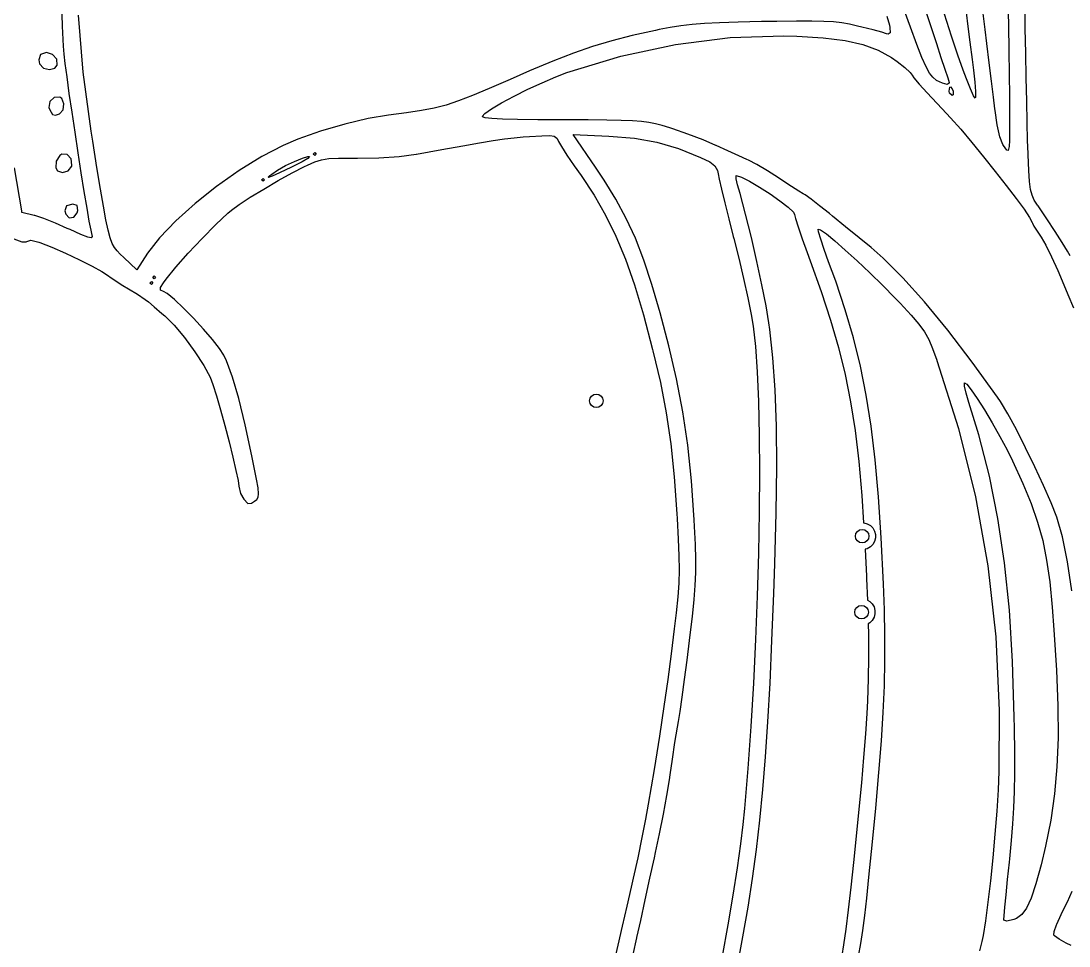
# Model space of a CAD drawing. Header units: inches. Extents: x -2.16 to 7.19, y -6.87 to -1.22.
# Drawn here: x 4.293 to 5.207, y -5.221 to -4.414 of the extents above; entities that cross this region are included whole.
import ezdxf

# ---------------------------------------------------------------- set-up
doc = ezdxf.new("R2010")
doc.units = ezdxf.units.IN
doc.header["$MEASUREMENT"] = 0
doc.layers.add('Front', color=13, linetype='CONTINUOUS', true_color=0xc83434)

msp = doc.modelspace()

# ---------------------------------------------------------------- linework, layer by layer
at = {"layer": 'Front', "linetype": 'CONTINUOUS'}
for p, q in [((4.32817, -4.39852), (4.32874, -4.41861)), ((5.07756, -4.39139), (5.09145, -4.43394)), ((5.13392, -4.42155), (5.13022, -4.39129)), ((5.15388, -4.39531), (5.15434, -4.41801)), ((5.16898, -4.41655), (5.16858, -4.39503)), ((5.0688, -4.41957), (5.06373, -4.4053)), ((5.1168, -4.40155), (5.1187, -4.4166)), ((4.34706, -4.45893), (4.34292, -4.40908)), ((4.8892, -4.41628), (4.87826, -4.41713)), ((4.90235, -4.41565), (4.8892, -4.41628)), ((4.91864, -4.41516), (4.90235, -4.41565)), ((4.93901, -4.41473), (4.91864, -4.41516)), ((4.95226, -4.4145), (4.93901, -4.41473)), ((4.96933, -4.41428), (4.95226, -4.4145)), ((4.98272, -4.41426), (4.96933, -4.41428)), ((4.99324, -4.41449), (4.98272, -4.41426)), ((5.0017, -4.41501), (4.99324, -4.41449)), ((5.0089, -4.41584), (5.0017, -4.41501)), ((5.01565, -4.41704), (5.0089, -4.41584)), ((5.02276, -4.41863), (5.01565, -4.41704)), ((5.04814, -4.41008), (5.0505, -4.41768)), ((5.10462, -4.42751), (5.09844, -4.40831)), ((5.1187, -4.4166), (5.12074, -4.43279)), ((5.16905, -4.42067), (5.16898, -4.41655)), ((4.32874, -4.41861), (4.32966, -4.43609)), ((4.8465, -4.42237), (4.82615, -4.42696)), ((4.84948, -4.42173), (4.8465, -4.42237)), ((4.85933, -4.41978), (4.84948, -4.42173)), ((4.86862, -4.41827), (4.85933, -4.41978)), ((4.87826, -4.41713), (4.86862, -4.41827)), ((5.02648, -4.41952), (5.02276, -4.41863)), ((5.0362, -4.42195), (5.02648, -4.41952)), ((5.04387, -4.42399), (5.0362, -4.42195)), ((5.04806, -4.42526), (5.04387, -4.42399)), ((5.04955, -4.42571), (5.04806, -4.42526)), ((5.05127, -4.42465), (5.04955, -4.42571)), ((5.0505, -4.41768), (5.05095, -4.41982)), ((5.05095, -4.41982), (5.05127, -4.42465)), ((5.07433, -4.43462), (5.0688, -4.41957)), ((5.1355, -4.43369), (5.13392, -4.42155)), ((5.15434, -4.41801), (5.15472, -4.44003)), ((5.16942, -4.44219), (5.16905, -4.42067)), ((4.8082, -4.43153), (4.79147, -4.43647)), ((4.82615, -4.42696), (4.8082, -4.43153)), ((4.81616, -4.44479), (4.86397, -4.43455)), ((4.86397, -4.43455), (4.9116, -4.4286)), ((4.9116, -4.4286), (4.95825, -4.42707)), ((4.95825, -4.42707), (4.96974, -4.4274)), ((4.96974, -4.4274), (4.9928, -4.42884)), ((4.9928, -4.42884), (5.01176, -4.43123)), ((5.01176, -4.43123), (5.02745, -4.43476)), ((5.02745, -4.43476), (5.04071, -4.43966)), ((5.07879, -4.44593), (5.07433, -4.43462)), ((5.09145, -4.43394), (5.09549, -4.44603)), ((5.11016, -4.44413), (5.10462, -4.42751)), ((5.12074, -4.43279), (5.12265, -4.44789)), ((5.13766, -4.45062), (5.1355, -4.43369)), ((4.30984, -4.44328), (4.30832, -4.44817)), ((4.3151, -4.44155), (4.30984, -4.44328)), ((4.32038, -4.44328), (4.3151, -4.44155)), ((4.32406, -4.44762), (4.32038, -4.44328)), ((4.32966, -4.43609), (4.33022, -4.44325)), ((4.33022, -4.44325), (4.33111, -4.45128)), ((4.77475, -4.4422), (4.75685, -4.44912)), ((4.79147, -4.43647), (4.77475, -4.4422)), ((5.04071, -4.43966), (5.05239, -4.44614)), ((5.11476, -4.45717), (5.11016, -4.44413)), ((5.15472, -4.44003), (5.15502, -4.46075)), ((5.16983, -4.46372), (5.16942, -4.44219)), ((4.30832, -4.44817), (4.30901, -4.45157)), ((4.30901, -4.45157), (4.31228, -4.45529)), ((4.32238, -4.45522), (4.32436, -4.45277)), ((4.32436, -4.45277), (4.32406, -4.44762)), ((4.33111, -4.45128), (4.33261, -4.4629)), ((4.75685, -4.44912), (4.73657, -4.45762)), ((4.769, -4.45919), (4.81616, -4.44479)), ((5.05239, -4.44614), (5.05713, -4.44945)), ((5.05713, -4.44945), (5.06385, -4.45476)), ((5.08244, -4.45409), (5.07879, -4.44593)), ((5.09549, -4.44603), (5.0989, -4.4563)), ((5.12265, -4.44789), (5.12382, -4.45717)), ((5.13966, -4.46673), (5.13766, -4.45062)), ((4.31228, -4.45529), (4.31749, -4.45657)), ((4.31749, -4.45657), (4.32238, -4.45522)), ((4.35398, -4.5103), (4.34706, -4.45893)), ((4.73657, -4.45762), (4.71951, -4.46509)), ((4.75939, -4.46287), (4.769, -4.45919)), ((5.06385, -4.45476), (5.06858, -4.45909)), ((5.06858, -4.45909), (5.07025, -4.4614)), ((5.07025, -4.4614), (5.07191, -4.46386)), ((5.0855, -4.4597), (5.08244, -4.45409)), ((5.08825, -4.46332), (5.0855, -4.4597)), ((5.0989, -4.4563), (5.10138, -4.46387)), ((5.11763, -4.46475), (5.11476, -4.45717)), ((5.12382, -4.45717), (5.12497, -4.46748)), ((5.15502, -4.46075), (5.15523, -4.47957)), ((4.33261, -4.4629), (4.33461, -4.47729)), ((4.71951, -4.46509), (4.7014, -4.47305)), ((4.73504, -4.47379), (4.74746, -4.468)), ((4.74746, -4.468), (4.75939, -4.46287)), ((5.07191, -4.46386), (5.07648, -4.4692)), ((5.07648, -4.4692), (5.08336, -4.47674)), ((5.09167, -4.46607), (5.08825, -4.46332)), ((5.09668, -4.46855), (5.09167, -4.46607)), ((5.10095, -4.4695), (5.09668, -4.46855)), ((5.10275, -4.46832), (5.10095, -4.4695)), ((5.10138, -4.46387), (5.10265, -4.4679)), ((5.10265, -4.4679), (5.10275, -4.46832)), ((5.10275, -4.4753), (5.10329, -4.47196)), ((5.10329, -4.47196), (5.10374, -4.47155)), ((5.10374, -4.47155), (5.10535, -4.4735)), ((5.12115, -4.47343), (5.11763, -4.46475)), ((5.12497, -4.46748), (5.12559, -4.47563)), ((5.14134, -4.48063), (5.13966, -4.46673)), ((5.17027, -4.48424), (5.16983, -4.46372)), ((4.32163, -4.48091), (4.31802, -4.48442)), ((4.32658, -4.48067), (4.32163, -4.48091)), ((4.32831, -4.48189), (4.32658, -4.48067)), ((4.33461, -4.47729), (4.33698, -4.49367)), ((4.68678, -4.47923), (4.6746, -4.48394)), ((4.7014, -4.47305), (4.68678, -4.47923)), ((4.71212, -4.48563), (4.72298, -4.47982)), ((4.72298, -4.47982), (4.73504, -4.47379)), ((5.08336, -4.47674), (5.09193, -4.48581)), ((5.10303, -4.47702), (5.10275, -4.4753)), ((5.10518, -4.47905), (5.10303, -4.47702)), ((5.10621, -4.47852), (5.10518, -4.47905)), ((5.10535, -4.4735), (5.10616, -4.4753)), ((5.10616, -4.4753), (5.10621, -4.47852)), ((5.12385, -4.47935), (5.12115, -4.47343)), ((5.12531, -4.48155), (5.12385, -4.47935)), ((5.12563, -4.48056), (5.12531, -4.48155)), ((5.12559, -4.47563), (5.12563, -4.48056)), ((5.14251, -4.49095), (5.14134, -4.48063)), ((5.15523, -4.47957), (5.15533, -4.49588)), ((4.31802, -4.48442), (4.31709, -4.48951)), ((4.31709, -4.48951), (4.31785, -4.49172)), ((4.33009, -4.48644), (4.32831, -4.48189)), ((4.32941, -4.49164), (4.33009, -4.48644)), ((4.65332, -4.4902), (4.64212, -4.49236)), ((4.6638, -4.48749), (4.65332, -4.4902)), ((4.6746, -4.48394), (4.6638, -4.48749)), ((4.70332, -4.49079), (4.71212, -4.48563)), ((5.09193, -4.48581), (5.09666, -4.49069)), ((5.17069, -4.50277), (5.17027, -4.48424)), ((4.31785, -4.49172), (4.32031, -4.49567)), ((4.32031, -4.49567), (4.32297, -4.49619)), ((4.32297, -4.49619), (4.3263, -4.49503)), ((4.3263, -4.49503), (4.32941, -4.49164)), ((4.33698, -4.49367), (4.33959, -4.51124)), ((4.59563, -4.49936), (4.57522, -4.50425)), ((4.61352, -4.4963), (4.59563, -4.49936)), ((4.62914, -4.4943), (4.61352, -4.4963)), ((4.64212, -4.49236), (4.62914, -4.4943)), ((4.69526, -4.49739), (4.69741, -4.49485)), ((4.69539, -4.49769), (4.69526, -4.49739)), ((4.69779, -4.49855), (4.69539, -4.49769)), ((4.69741, -4.49485), (4.70332, -4.49079)), ((4.70348, -4.49923), (4.69779, -4.49855)), ((4.71278, -4.49975), (4.70348, -4.49923)), ((5.09666, -4.49069), (5.10395, -4.49855)), ((5.10395, -4.49855), (5.11272, -4.50859)), ((5.14267, -4.49238), (5.14251, -4.49095)), ((5.14455, -4.50487), (5.14267, -4.49238)), ((5.15533, -4.49588), (5.15532, -4.50906)), ((4.57522, -4.50425), (4.5542, -4.51042)), ((4.72606, -4.50012), (4.71278, -4.49975)), ((4.74364, -4.50035), (4.72606, -4.50012)), ((4.76588, -4.50046), (4.74364, -4.50035)), ((4.76727, -4.50046), (4.76588, -4.50046)), ((4.78768, -4.50053), (4.76727, -4.50046)), ((4.80385, -4.50064), (4.78768, -4.50053)), ((4.81651, -4.50086), (4.80385, -4.50064)), ((4.82637, -4.50124), (4.81651, -4.50086)), ((4.83415, -4.50184), (4.82637, -4.50124)), ((4.84058, -4.50271), (4.83415, -4.50184)), ((4.84637, -4.50391), (4.84058, -4.50271)), ((4.85225, -4.50548), (4.84637, -4.50391)), ((4.85894, -4.50749), (4.85225, -4.50548)), ((4.86153, -4.5083), (4.85894, -4.50749)), ((4.87463, -4.5128), (4.86153, -4.5083)), ((5.14693, -4.51513), (5.14455, -4.50487)), ((5.1711, -4.5183), (5.17069, -4.50277)), ((4.33959, -4.51124), (4.34233, -4.52919)), ((4.35538, -4.51906), (4.35398, -4.5103)), ((4.53444, -4.51734), (4.52151, -4.52271)), ((4.5542, -4.51042), (4.53444, -4.51734)), ((4.70472, -4.51854), (4.71452, -4.51712)), ((4.71452, -4.51712), (4.72298, -4.5161)), ((4.72298, -4.5161), (4.73079, -4.51535)), ((4.73079, -4.51535), (4.73657, -4.51492)), ((4.73657, -4.51492), (4.74727, -4.51424)), ((4.74727, -4.51424), (4.75406, -4.51413)), ((4.75406, -4.51413), (4.75802, -4.51477)), ((4.75802, -4.51477), (4.76022, -4.51635)), ((4.76022, -4.51635), (4.76173, -4.51906)), ((4.79411, -4.54179), (4.77462, -4.51329)), ((4.77462, -4.51329), (4.80556, -4.51471)), ((4.80556, -4.51471), (4.82794, -4.5165)), ((4.82794, -4.5165), (4.84753, -4.51994)), ((4.88794, -4.51791), (4.87463, -4.5128)), ((5.11272, -4.50859), (5.12247, -4.52017)), ((5.14951, -4.52178), (5.14693, -4.51513)), ((5.15532, -4.50906), (5.15517, -4.51851)), ((4.35907, -4.54208), (4.35538, -4.51906)), ((4.52151, -4.52271), (4.50276, -4.53239)), ((4.63775, -4.5303), (4.66008, -4.52622)), ((4.66008, -4.52622), (4.67821, -4.52297)), ((4.67821, -4.52297), (4.69285, -4.52045)), ((4.69285, -4.52045), (4.70472, -4.51854)), ((4.76173, -4.51906), (4.76187, -4.51937)), ((4.76187, -4.51937), (4.76439, -4.52377)), ((4.76439, -4.52377), (4.76912, -4.53115)), ((4.84753, -4.51994), (4.8664, -4.52551)), ((4.8664, -4.52551), (4.88563, -4.53325)), ((4.89894, -4.52267), (4.88794, -4.51791)), ((4.89931, -4.52284), (4.89894, -4.52267)), ((4.90938, -4.52754), (4.89931, -4.52284)), ((5.12247, -4.52017), (5.13269, -4.53264)), ((5.15011, -4.5228), (5.14951, -4.52178)), ((5.15282, -4.527), (5.15011, -4.5228)), ((5.15487, -4.52375), (5.15411, -4.52721)), ((5.15489, -4.5236), (5.15487, -4.52375)), ((5.15517, -4.51851), (5.15489, -4.5236)), ((5.17145, -4.52983), (5.1711, -4.5183)), ((4.3265, -4.53155), (4.32334, -4.5365)), ((4.32838, -4.53044), (4.3265, -4.53155)), ((4.33296, -4.53074), (4.32838, -4.53044)), ((4.33639, -4.53434), (4.33296, -4.53074)), ((4.33725, -4.54008), (4.33639, -4.53434)), ((4.34233, -4.52919), (4.34507, -4.54672)), ((4.50276, -4.53239), (4.48308, -4.54454)), ((4.53129, -4.53662), (4.53825, -4.53373)), ((4.54303, -4.53402), (4.53805, -4.53706)), ((4.53825, -4.53373), (4.5431, -4.53229)), ((4.54445, -4.53241), (4.54303, -4.53402)), ((4.5431, -4.53229), (4.54445, -4.53241)), ((4.54775, -4.5303), (4.549, -4.52905)), ((4.549, -4.53155), (4.54775, -4.5303)), ((4.549, -4.52905), (4.55025, -4.5303)), ((4.55025, -4.5303), (4.549, -4.53155)), ((4.54911, -4.53711), (4.55489, -4.53529)), ((4.55489, -4.53529), (4.56138, -4.53424)), ((4.56138, -4.53424), (4.56987, -4.5338)), ((4.56987, -4.5338), (4.58164, -4.53377)), ((4.58164, -4.53377), (4.5865, -4.53382)), ((4.5865, -4.53382), (4.60494, -4.53354)), ((4.60494, -4.53354), (4.62269, -4.53232)), ((4.62269, -4.53232), (4.63764, -4.53032)), ((4.63764, -4.53032), (4.63775, -4.5303)), ((4.76912, -4.53115), (4.77537, -4.54041)), ((4.88563, -4.53325), (4.8937, -4.53716)), ((4.91904, -4.53191), (4.90938, -4.52754)), ((4.92623, -4.53504), (4.91904, -4.53191)), ((4.92741, -4.53556), (4.92623, -4.53504)), ((4.9348, -4.53941), (4.92741, -4.53556)), ((5.13269, -4.53264), (5.14286, -4.54535)), ((5.15411, -4.52721), (5.15282, -4.527)), ((5.1715, -4.53107), (5.17145, -4.52983)), ((5.17204, -4.54464), (5.1715, -4.53107)), ((4.29334, -4.57993), (4.2872, -4.54218)), ((4.32334, -4.5365), (4.32304, -4.54218)), ((4.32304, -4.54218), (4.32453, -4.54499)), ((4.32453, -4.54499), (4.32893, -4.54645)), ((4.32893, -4.54645), (4.33391, -4.54479)), ((4.33391, -4.54479), (4.33706, -4.54091)), ((4.33706, -4.54091), (4.33725, -4.54008)), ((4.36212, -4.56084), (4.35907, -4.54208)), ((4.48308, -4.54454), (4.46341, -4.55843)), ((4.5115, -4.5477), (4.51654, -4.54425)), ((4.51654, -4.54425), (4.52359, -4.54034)), ((4.52866, -4.54178), (4.51837, -4.54657)), ((4.52359, -4.54034), (4.53129, -4.53662)), ((4.53049, -4.54092), (4.52866, -4.54178)), ((4.52942, -4.54666), (4.54014, -4.54113)), ((4.53805, -4.53706), (4.53049, -4.54092)), ((4.54014, -4.54113), (4.54275, -4.53988)), ((4.54275, -4.53988), (4.54911, -4.53711)), ((4.77537, -4.54041), (4.78142, -4.54908)), ((4.80155, -4.55295), (4.79411, -4.54179)), ((4.8937, -4.53716), (4.89823, -4.54057)), ((4.89823, -4.54057), (4.90038, -4.54454)), ((4.90038, -4.54454), (4.901, -4.5474)), ((4.94415, -4.54494), (4.9348, -4.53941)), ((4.95373, -4.55112), (4.94415, -4.54494)), ((5.17266, -4.55433), (5.17204, -4.54464)), ((4.34507, -4.54672), (4.34769, -4.56305)), ((4.50275, -4.5528), (4.504, -4.55155)), ((4.504, -4.55405), (4.50275, -4.5528)), ((4.504, -4.55155), (4.50525, -4.5528)), ((4.50525, -4.5528), (4.504, -4.55405)), ((4.50452, -4.56081), (4.51715, -4.55346)), ((4.50837, -4.5505), (4.50989, -4.54906)), ((4.50885, -4.55071), (4.50837, -4.5505)), ((4.51197, -4.54948), (4.50885, -4.55071)), ((4.50989, -4.54906), (4.5115, -4.5477)), ((4.51837, -4.54657), (4.51197, -4.54948)), ((4.51715, -4.55346), (4.52942, -4.54666)), ((4.78142, -4.54908), (4.79285, -4.56617)), ((4.81185, -4.56972), (4.80155, -4.55295)), ((4.901, -4.5474), (4.90199, -4.55222)), ((4.90199, -4.55222), (4.90403, -4.56099)), ((4.91666, -4.5491), (4.91678, -4.54905)), ((4.91671, -4.55175), (4.91666, -4.5491)), ((4.91801, -4.55717), (4.91671, -4.55175)), ((4.91678, -4.54905), (4.92131, -4.55039)), ((4.92131, -4.55039), (4.92844, -4.55396)), ((4.92844, -4.55396), (4.93712, -4.55906)), ((4.95664, -4.55308), (4.95373, -4.55112)), ((4.96493, -4.55855), (4.95664, -4.55308)), ((5.14286, -4.54535), (5.15247, -4.55766)), ((4.34769, -4.56305), (4.35007, -4.57736)), ((4.36466, -4.57583), (4.36212, -4.56084)), ((4.46341, -4.55843), (4.44467, -4.57333)), ((4.49275, -4.568), (4.50452, -4.56081)), ((4.90403, -4.56099), (4.9069, -4.57282)), ((4.92014, -4.5646), (4.91801, -4.55717)), ((4.93712, -4.55906), (4.94633, -4.56501)), ((4.97154, -4.56274), (4.96493, -4.55855)), ((4.97525, -4.56488), (4.97154, -4.56274)), ((5.15247, -4.55766), (5.16102, -4.56892)), ((5.17356, -4.56116), (5.17266, -4.55433)), ((5.17492, -4.56616), (5.17356, -4.56116)), ((4.48302, -4.57432), (4.49275, -4.568)), ((4.79285, -4.56617), (4.8029, -4.58347)), ((4.82083, -4.58637), (4.81185, -4.56972)), ((4.925, -4.58278), (4.92014, -4.5646)), ((4.94633, -4.56501), (4.95501, -4.57111)), ((4.95501, -4.57111), (4.96214, -4.57667)), ((4.97689, -4.56586), (4.97525, -4.56488)), ((4.98212, -4.56962), (4.97689, -4.56586)), ((4.98955, -4.57533), (4.98212, -4.56962)), ((5.16102, -4.56892), (5.16798, -4.57847)), ((5.17694, -4.57038), (5.17492, -4.56616)), ((5.17981, -4.57483), (5.17694, -4.57038)), ((4.29353, -4.58115), (4.29334, -4.57993)), ((4.3042, -4.58383), (4.29353, -4.58115)), ((4.33255, -4.57557), (4.33109, -4.57993)), ((4.33109, -4.57993), (4.33181, -4.58269)), ((4.33808, -4.57405), (4.33255, -4.57557)), ((4.34181, -4.57524), (4.33808, -4.57405)), ((4.33877, -4.58532), (4.34179, -4.58164)), ((4.34179, -4.58164), (4.3423, -4.57965)), ((4.3423, -4.57965), (4.34181, -4.57524)), ((4.35007, -4.57736), (4.35208, -4.58887)), ((4.36683, -4.58756), (4.36466, -4.57583)), ((4.44467, -4.57333), (4.42778, -4.5885)), ((4.4733, -4.58187), (4.47654, -4.57907)), ((4.47654, -4.57907), (4.48302, -4.57432)), ((4.9069, -4.57282), (4.91039, -4.58683)), ((4.96214, -4.57667), (4.96667, -4.58101)), ((4.96667, -4.58101), (4.96775, -4.58299)), ((4.99813, -4.5822), (4.98955, -4.57533)), ((5.16798, -4.57847), (5.17287, -4.58568)), ((5.18018, -4.57537), (5.17981, -4.57483)), ((5.18788, -4.58683), (5.18018, -4.57537)), ((4.3048, -4.58399), (4.3042, -4.58383)), ((4.31271, -4.58659), (4.3048, -4.58399)), ((4.32285, -4.59055), (4.31271, -4.58659)), ((4.33318, -4.59508), (4.32285, -4.59055)), ((4.33181, -4.58269), (4.33484, -4.58584)), ((4.33484, -4.58584), (4.33877, -4.58532)), ((4.35208, -4.58887), (4.3536, -4.59677)), ((4.36876, -4.59653), (4.36683, -4.58756)), ((4.42778, -4.5885), (4.41366, -4.60321)), ((4.46271, -4.59178), (4.4733, -4.58187)), ((4.8029, -4.58347), (4.8119, -4.60176)), ((4.82883, -4.60375), (4.82083, -4.58637)), ((4.91039, -4.58683), (4.91428, -4.60215)), ((4.93002, -4.60305), (4.925, -4.58278)), ((4.96775, -4.58299), (4.96859, -4.58655)), ((4.96859, -4.58655), (4.97088, -4.59387)), ((5.0008, -4.58437), (4.99813, -4.5822)), ((5.01225, -4.59371), (5.0008, -4.58437)), ((5.17287, -4.58568), (5.17515, -4.58989)), ((5.17515, -4.58989), (5.17525, -4.59041)), ((5.17525, -4.59041), (5.17656, -4.59314)), ((5.19512, -4.59785), (5.18788, -4.58683)), ((4.33557, -4.59619), (4.33318, -4.59508)), ((4.34507, -4.60053), (4.33557, -4.59619)), ((4.3536, -4.59677), (4.35429, -4.59967)), ((4.35429, -4.59967), (4.35482, -4.60229)), ((4.37056, -4.60324), (4.36876, -4.59653)), ((4.45076, -4.60383), (4.46271, -4.59178)), ((4.97088, -4.59387), (4.97434, -4.60408)), ((4.98876, -4.59822), (4.98842, -4.59581)), ((4.98842, -4.59581), (4.99047, -4.59632)), ((4.99057, -4.6045), (4.98876, -4.59822)), ((4.99047, -4.59632), (4.99548, -4.59987)), ((4.99548, -4.59987), (5.00285, -4.60593)), ((5.02422, -4.60348), (5.01225, -4.59371)), ((5.17656, -4.59314), (5.17991, -4.59855)), ((5.17991, -4.59855), (5.18282, -4.6029)), ((5.2013, -4.60751), (5.19512, -4.59785)), ((4.28639, -4.60416), (4.29339, -4.60684)), ((4.29339, -4.60684), (4.2974, -4.60685)), ((4.2974, -4.60685), (4.29782, -4.60644)), ((4.29782, -4.60644), (4.30125, -4.60549)), ((4.30125, -4.60549), (4.30833, -4.60717)), ((4.30833, -4.60717), (4.30918, -4.60747)), ((4.30918, -4.60747), (4.31964, -4.61157)), ((4.35095, -4.60288), (4.34507, -4.60053)), ((4.35396, -4.60342), (4.35095, -4.60288)), ((4.35482, -4.60229), (4.35396, -4.60342)), ((4.37238, -4.60819), (4.37056, -4.60324)), ((4.37434, -4.61189), (4.37238, -4.60819)), ((4.41366, -4.60321), (4.40325, -4.61669)), ((4.43871, -4.61668), (4.45076, -4.60383)), ((4.8119, -4.60176), (4.82017, -4.62183)), ((4.8362, -4.62271), (4.82883, -4.60375)), ((4.91428, -4.60215), (4.91477, -4.60405)), ((4.91477, -4.60405), (4.91903, -4.62123)), ((4.93488, -4.62404), (4.93002, -4.60305)), ((4.97434, -4.60408), (4.97866, -4.61626)), ((4.99358, -4.61351), (4.99057, -4.6045)), ((5.00285, -4.60593), (5.01203, -4.61398)), ((5.03451, -4.61188), (5.02422, -4.60348)), ((5.18282, -4.6029), (5.1869, -4.60982)), ((5.20584, -4.61488), (5.2013, -4.60751)), ((4.31964, -4.61157), (4.33161, -4.61678)), ((4.33161, -4.61678), (4.34375, -4.62249)), ((4.37657, -4.61483), (4.37434, -4.61189)), ((4.3792, -4.61752), (4.37657, -4.61483)), ((4.38236, -4.62046), (4.3792, -4.61752)), ((4.40325, -4.61669), (4.39382, -4.63113)), ((4.42783, -4.629), (4.43871, -4.61668)), ((4.97866, -4.61626), (4.98131, -4.62353)), ((4.99745, -4.6242), (4.99358, -4.61351)), ((5.01203, -4.61398), (5.02243, -4.6235)), ((5.04511, -4.62116), (5.03451, -4.61188)), ((5.1869, -4.60982), (5.192, -4.61992)), ((5.20813, -4.61905), (5.20584, -4.61488)), ((4.34375, -4.62249), (4.35471, -4.62802)), ((4.39382, -4.63113), (4.38236, -4.62046)), ((4.82017, -4.62183), (4.82802, -4.64448)), ((4.84327, -4.64409), (4.8362, -4.62271)), ((4.91903, -4.62123), (4.92315, -4.63892)), ((4.93928, -4.64438), (4.93488, -4.62404)), ((4.98131, -4.62353), (4.99087, -4.65028)), ((5.00368, -4.64127), (4.99745, -4.6242)), ((5.02243, -4.6235), (5.03349, -4.63398)), ((5.06228, -4.6383), (5.04511, -4.62116)), ((5.192, -4.61992), (5.1974, -4.63171)), ((4.35471, -4.62802), (4.36315, -4.63276)), ((4.36315, -4.63276), (4.36638, -4.6349)), ((4.36638, -4.6349), (4.37304, -4.63946)), ((4.40775, -4.6378), (4.409, -4.63655)), ((4.409, -4.63655), (4.41025, -4.6378)), ((4.41937, -4.63946), (4.42783, -4.629)), ((5.03349, -4.63398), (5.04463, -4.6449)), ((5.1974, -4.63171), (5.20124, -4.64085)), ((4.37304, -4.63946), (4.38163, -4.64485)), ((4.38163, -4.64485), (4.3865, -4.64773)), ((4.40525, -4.6428), (4.4065, -4.64155)), ((4.4065, -4.64405), (4.40525, -4.6428)), ((4.4065, -4.64155), (4.40775, -4.6428)), ((4.40775, -4.6428), (4.4065, -4.64405)), ((4.409, -4.63905), (4.40775, -4.6378)), ((4.41025, -4.6378), (4.409, -4.63905)), ((4.41445, -4.64677), (4.41708, -4.64255)), ((4.41708, -4.64255), (4.41937, -4.63946)), ((4.82802, -4.64448), (4.8358, -4.67048)), ((4.8504, -4.66872), (4.84327, -4.64409)), ((4.92315, -4.63892), (4.92683, -4.65575)), ((4.9429, -4.66267), (4.93928, -4.64438)), ((5.01202, -4.66617), (5.00368, -4.64127)), ((5.04463, -4.6449), (5.05528, -4.65573)), ((5.08113, -4.65933), (5.06228, -4.6383)), ((5.20124, -4.64085), (5.20616, -4.6529)), ((4.3865, -4.64773), (4.3944, -4.65252)), ((4.3944, -4.65252), (4.40117, -4.65708)), ((4.41457, -4.64888), (4.41445, -4.64677)), ((4.4172, -4.65012), (4.41457, -4.64888)), ((4.42041, -4.65201), (4.4172, -4.65012)), ((4.42661, -4.65717), (4.42041, -4.65201)), ((4.99087, -4.65028), (4.99904, -4.67519)), ((5.20616, -4.6529), (5.21099, -4.66445)), ((4.40117, -4.65708), (4.404, -4.65929)), ((4.404, -4.65929), (4.409, -4.66363)), ((4.409, -4.66363), (4.41564, -4.66931)), ((4.43448, -4.66463), (4.42661, -4.65717)), ((4.92683, -4.65575), (4.92976, -4.67035)), ((4.94542, -4.67754), (4.9429, -4.66267)), ((5.05528, -4.65573), (5.05981, -4.66049)), ((5.05981, -4.66049), (5.06934, -4.67075)), ((5.10138, -4.68392), (5.08113, -4.65933)), ((4.41564, -4.66931), (4.41825, -4.67152)), ((4.41825, -4.67152), (4.42632, -4.67953)), ((4.44319, -4.67351), (4.43448, -4.66463)), ((4.8358, -4.67048), (4.84381, -4.70063)), ((4.85793, -4.69745), (4.8504, -4.66872)), ((4.92976, -4.67035), (4.93149, -4.6803)), ((5.01916, -4.69058), (5.01202, -4.66617)), ((5.06934, -4.67075), (5.07616, -4.67861)), ((4.42632, -4.67953), (4.43547, -4.69044)), ((4.45191, -4.68293), (4.44319, -4.67351)), ((4.93149, -4.6803), (4.93359, -4.69804)), ((4.94622, -4.68324), (4.94542, -4.67754)), ((4.99904, -4.67519), (5.00595, -4.699)), ((5.07616, -4.67861), (5.08105, -4.68528)), ((4.43547, -4.69044), (4.44455, -4.70269)), ((4.45982, -4.69203), (4.45191, -4.68293)), ((4.94891, -4.70792), (4.94622, -4.68324)), ((5.02521, -4.71518), (5.01916, -4.69058)), ((5.08105, -4.68528), (5.08479, -4.69196)), ((5.12273, -4.7117), (5.10138, -4.68392)), ((4.46608, -4.69992), (4.45982, -4.69203)), ((4.46987, -4.70574), (4.46608, -4.69992)), ((4.86471, -4.72624), (4.85793, -4.69745)), ((4.93359, -4.69804), (4.93519, -4.72021)), ((5.00595, -4.699), (5.01175, -4.72247)), ((5.08479, -4.69196), (5.08814, -4.69984)), ((5.08814, -4.69984), (5.09189, -4.71013)), ((4.44455, -4.70269), (4.45241, -4.71473)), ((4.47216, -4.71069), (4.46987, -4.70574)), ((4.84381, -4.70063), (4.84412, -4.70184)), ((4.84412, -4.70184), (4.85062, -4.72954)), ((4.9508, -4.73594), (4.94891, -4.70792)), ((4.45241, -4.71473), (4.45782, -4.72486)), ((4.47733, -4.72487), (4.47216, -4.71069)), ((5.0303, -4.74067), (5.02521, -4.71518)), ((5.09189, -4.71013), (5.09195, -4.7103)), ((5.09195, -4.7103), (5.11087, -4.76966)), ((5.14487, -4.74233), (5.12273, -4.7117)), ((4.45782, -4.72486), (4.4602, -4.73129)), ((4.4828, -4.7436), (4.47733, -4.72487)), ((4.87032, -4.75518), (4.86471, -4.72624)), ((4.93519, -4.72021), (4.93632, -4.74627)), ((5.01175, -4.72247), (5.01656, -4.74635)), ((4.4602, -4.73129), (4.46331, -4.74117)), ((4.85062, -4.72954), (4.85576, -4.75615)), ((4.95191, -4.76762), (4.9508, -4.73594)), ((5.11605, -4.73271), (5.11599, -4.72998)), ((5.11599, -4.72998), (5.11801, -4.73114)), ((5.11745, -4.73884), (5.11605, -4.73271)), ((5.11801, -4.73114), (5.12191, -4.73594)), ((5.12191, -4.73594), (5.12721, -4.74365)), ((4.46331, -4.74117), (4.46688, -4.75347)), ((4.48847, -4.76662), (4.4828, -4.7436)), ((4.93632, -4.74627), (4.93699, -4.77567)), ((5.03454, -4.76772), (5.0303, -4.74067)), ((5.11989, -4.74701), (5.11745, -4.73884)), ((5.12721, -4.74365), (5.13346, -4.75349)), ((5.14731, -4.746), (5.14487, -4.74233)), ((5.15373, -4.75683), (5.14731, -4.746)), ((4.46688, -4.75347), (4.47064, -4.76716)), ((4.8746, -4.78432), (4.87032, -4.75518)), ((5.01656, -4.74635), (5.02051, -4.77141)), ((5.12855, -4.77535), (5.11989, -4.74701)), ((5.13346, -4.75349), (5.14017, -4.7647)), ((4.85576, -4.75615), (4.85974, -4.78314)), ((5.16125, -4.77068), (5.15373, -4.75683)), ((4.47064, -4.76716), (4.47431, -4.7812)), ((4.49427, -4.79362), (4.48847, -4.76662)), ((4.95222, -4.80327), (4.95191, -4.76762)), ((5.02051, -4.77141), (5.02375, -4.7984)), ((5.03804, -4.79702), (5.03454, -4.76772)), ((5.11087, -4.76966), (5.12565, -4.8292)), ((5.14017, -4.7647), (5.14688, -4.77653)), ((5.16933, -4.78646), (5.16125, -4.77068)), ((4.47431, -4.7812), (4.47763, -4.79456)), ((4.93699, -4.77567), (4.9372, -4.80788)), ((5.13776, -4.81129), (5.12855, -4.77535)), ((5.14688, -4.77653), (5.15312, -4.78821)), ((4.85974, -4.78314), (4.86278, -4.81199)), ((4.87779, -4.81523), (4.8746, -4.78432)), ((5.15312, -4.78821), (5.15789, -4.79787)), ((5.17744, -4.80307), (5.16933, -4.78646)), ((4.47763, -4.79456), (4.48032, -4.80619)), ((4.49603, -4.80236), (4.49427, -4.79362)), ((5.02375, -4.7984), (5.02641, -4.82808)), ((5.04092, -4.82926), (5.03804, -4.79702)), ((5.15789, -4.79787), (5.16692, -4.81764)), ((4.48032, -4.80619), (4.48212, -4.81508)), ((4.49825, -4.81377), (4.49603, -4.80236)), ((4.9372, -4.80788), (4.93698, -4.84235)), ((4.95176, -4.84322), (4.95222, -4.80327)), ((5.18502, -4.81942), (5.17744, -4.80307)), ((4.48212, -4.81508), (4.48275, -4.82009)), ((4.49956, -4.82158), (4.49825, -4.81377)), ((4.86278, -4.81199), (4.86509, -4.84417)), ((4.88011, -4.8495), (4.87779, -4.81523)), ((5.1452, -4.84824), (5.13776, -4.81129)), ((5.16692, -4.81764), (5.17415, -4.8351)), ((5.19155, -4.83441), (5.18502, -4.81942)), ((4.48275, -4.82009), (4.48432, -4.82653)), ((4.48432, -4.82653), (4.48713, -4.83138)), ((4.49999, -4.8266), (4.49956, -4.82158)), ((4.4996, -4.82966), (4.49999, -4.8266)), ((5.02641, -4.82808), (5.028, -4.85193)), ((4.48713, -4.83138), (4.49073, -4.83499)), ((4.49073, -4.83499), (4.49389, -4.83482)), ((4.49389, -4.83482), (4.4965, -4.83311)), ((4.4965, -4.83311), (4.49842, -4.83155)), ((4.49842, -4.83155), (4.4996, -4.82966)), ((5.04331, -4.86513), (5.04092, -4.82926)), ((5.12565, -4.8292), (5.13641, -4.88959)), ((5.17415, -4.8351), (5.17984, -4.85134)), ((5.19648, -4.84695), (5.19155, -4.83441)), ((4.86509, -4.84417), (4.86532, -4.84812)), ((4.93698, -4.84235), (4.93632, -4.87853)), ((4.95053, -4.8878), (4.95176, -4.84322)), ((4.86532, -4.84812), (4.86628, -4.86623)), ((4.88041, -4.85516), (4.88011, -4.8495)), ((4.88117, -4.87099), (4.88041, -4.85516)), ((5.028, -4.85193), (5.02824, -4.85193)), ((5.02824, -4.85193), (5.03122, -4.85272)), ((5.03122, -4.85272), (5.03389, -4.85427)), ((5.03389, -4.85427), (5.03607, -4.85645)), ((5.15098, -4.88697), (5.1452, -4.84824)), ((5.17984, -4.85134), (5.18426, -4.86743)), ((5.20158, -4.86432), (5.19648, -4.84695)), ((5.03607, -4.85645), (5.03761, -4.85912)), ((5.03761, -4.85912), (5.03841, -4.86209)), ((5.03841, -4.86518), (5.03761, -4.86816)), ((5.03841, -4.86209), (5.03841, -4.86518)), ((5.04531, -4.9053), (5.04331, -4.86513)), ((5.20602, -4.88606), (5.20158, -4.86432)), ((4.86628, -4.86623), (4.86684, -4.88074)), ((4.88157, -4.88399), (4.88117, -4.87099)), ((5.03389, -4.87301), (5.03122, -4.87455)), ((5.03607, -4.87083), (5.03389, -4.87301)), ((5.03761, -4.86816), (5.03607, -4.87083)), ((5.18426, -4.86743), (5.18768, -4.88446)), ((4.86684, -4.88074), (4.86696, -4.89303)), ((4.93632, -4.87853), (4.93524, -4.91589)), ((5.03122, -4.87455), (5.02932, -4.87506)), ((5.02932, -4.87506), (5.03051, -4.89851)), ((4.88155, -4.89546), (4.88157, -4.88399)), ((4.94962, -4.91353), (4.95053, -4.8878)), ((5.13641, -4.88959), (5.14323, -4.9515)), ((5.15522, -4.92826), (5.15098, -4.88697)), ((5.18768, -4.88446), (5.19036, -4.9035)), ((5.20966, -4.91123), (5.20602, -4.88606)), ((4.86696, -4.89303), (4.86662, -4.90449)), ((4.88108, -4.9067), (4.88155, -4.89546)), ((5.03051, -4.89851), (5.03061, -4.90079)), ((5.03061, -4.90079), (5.03134, -4.91935)), ((4.86662, -4.90449), (4.86577, -4.9165)), ((4.88011, -4.91901), (4.88108, -4.9067)), ((5.04614, -4.92788), (5.04531, -4.9053)), ((5.19036, -4.9035), (5.19257, -4.92564)), ((4.86577, -4.9165), (4.86438, -4.93046)), ((4.87858, -4.93368), (4.88011, -4.91901)), ((4.93524, -4.91589), (4.93375, -4.95387)), ((4.94802, -4.95473), (4.94962, -4.91353)), ((5.03134, -4.91935), (5.03339, -4.92053)), ((5.03339, -4.92053), (5.03557, -4.92271)), ((5.03557, -4.92271), (5.03711, -4.92538)), ((5.03711, -4.92538), (5.03791, -4.92836)), ((5.03791, -4.92836), (5.03791, -4.93144)), ((5.04661, -4.95024), (5.04614, -4.92788)), ((5.15801, -4.97286), (5.15522, -4.92826)), ((5.19257, -4.92564), (5.1941, -4.9453)), ((4.86438, -4.93046), (4.8628, -4.94437)), ((4.87646, -4.952), (4.87858, -4.93368)), ((5.03557, -4.93709), (5.03339, -4.93927)), ((5.03711, -4.93442), (5.03557, -4.93709)), ((5.03791, -4.93144), (5.03711, -4.93442)), ((4.8628, -4.94437), (4.86014, -4.96623)), ((5.03339, -4.93927), (5.03199, -4.94008)), ((5.03199, -4.94008), (5.03223, -4.94925)), ((5.1941, -4.9453), (5.1963, -4.98053)), ((4.87402, -4.97193), (4.87615, -4.95461)), ((4.87615, -4.95461), (4.87646, -4.952)), ((4.93375, -4.95387), (4.93187, -4.99194)), ((4.94633, -4.99186), (4.94802, -4.95473)), ((5.03223, -4.94925), (5.03236, -4.96924)), ((5.04661, -4.97209), (5.04661, -4.95024)), ((5.14323, -4.9515), (5.14622, -5.01562)), ((4.86014, -4.96623), (4.85717, -4.98854)), ((4.87184, -4.98879), (4.87402, -4.97193)), ((5.03236, -4.96924), (5.03205, -4.98814)), ((5.04613, -4.99419), (5.04661, -4.97209)), ((5.15948, -5.02155), (5.15801, -4.97286)), ((5.1963, -4.98053), (5.19749, -5.01167)), ((4.85717, -4.98854), (4.85377, -5.01223)), ((4.86975, -5.00405), (4.87184, -4.98879)), ((4.93187, -4.99194), (4.9296, -5.02956)), ((4.9445, -5.0255), (4.94633, -4.99186)), ((5.03205, -4.98814), (5.0313, -5.00724)), ((5.04513, -5.01734), (5.04613, -4.99419)), ((4.86791, -5.0166), (4.86975, -5.00405)), ((5.0313, -5.00724), (5.03069, -5.01829)), ((4.85377, -5.01223), (4.8498, -5.03819)), ((4.86648, -5.0253), (4.86791, -5.0166)), ((5.03069, -5.01829), (5.0295, -5.03621)), ((5.04356, -5.04231), (5.04513, -5.01734)), ((5.14622, -5.01562), (5.14593, -5.06905)), ((5.19749, -5.01167), (5.19763, -5.03951)), ((4.86558, -5.03037), (4.86648, -5.0253)), ((4.9296, -5.02956), (4.92695, -5.06617)), ((4.94247, -5.05626), (4.9445, -5.0255)), ((5.15962, -5.03075), (5.15948, -5.02155)), ((4.8498, -5.03819), (4.84513, -5.06732)), ((4.8634, -5.0435), (4.86558, -5.03037)), ((5.0295, -5.03621), (5.02792, -5.05662)), ((5.15987, -5.05252), (5.15962, -5.03075)), ((4.86112, -5.05814), (4.8634, -5.0435)), ((5.04141, -5.06988), (5.04356, -5.04231)), ((5.19763, -5.03951), (5.19667, -5.06486)), ((4.94017, -5.08471), (4.94247, -5.05626)), ((5.02792, -5.05662), (5.02603, -5.07877)), ((5.1599, -5.07073), (5.15987, -5.05252)), ((4.85912, -5.07197), (4.86112, -5.05814)), ((4.92695, -5.06617), (4.92395, -5.10124)), ((5.19667, -5.06486), (5.19457, -5.08853)), ((4.84513, -5.06732), (4.84014, -5.09741)), ((4.85848, -5.07633), (4.85912, -5.07197)), ((5.03863, -5.10084), (5.04141, -5.06988)), ((5.14593, -5.06905), (5.14526, -5.08501)), ((5.15967, -5.08644), (5.1599, -5.07073)), ((4.85622, -5.08997), (4.85848, -5.07633)), ((5.02603, -5.07877), (5.0239, -5.10192)), ((4.85326, -5.10615), (4.85622, -5.08997)), ((4.93756, -5.11146), (4.94017, -5.08471)), ((5.14526, -5.08501), (5.14409, -5.10351)), ((5.15915, -5.10069), (5.15967, -5.08644)), ((5.19457, -5.08853), (5.19128, -5.11132)), ((4.84014, -5.09741), (4.83778, -5.11044)), ((4.92395, -5.10124), (4.92258, -5.1153)), ((5.0239, -5.10192), (5.02162, -5.12533)), ((5.03518, -5.13597), (5.03863, -5.10084)), ((5.15829, -5.11454), (5.15915, -5.10069)), ((4.83778, -5.11044), (4.83458, -5.12664)), ((4.84991, -5.12321), (4.85326, -5.10615)), ((4.93456, -5.13708), (4.93756, -5.11146)), ((5.14409, -5.10351), (5.14253, -5.12354)), ((5.19128, -5.11132), (5.18676, -5.13403)), ((4.92258, -5.1153), (4.92059, -5.13214)), ((5.15708, -5.12903), (5.15829, -5.11454)), ((4.83458, -5.12664), (4.83089, -5.14434)), ((4.84649, -5.13947), (4.84991, -5.12321)), ((5.02162, -5.12533), (5.01926, -5.14824)), ((5.14253, -5.12354), (5.14068, -5.14412)), ((5.15547, -5.14522), (5.15708, -5.12903)), ((4.84544, -5.14425), (4.84649, -5.13947)), ((4.92059, -5.13214), (4.91763, -5.15294)), ((4.93112, -5.16218), (4.93456, -5.13708)), ((5.03264, -5.16106), (5.03491, -5.13871)), ((5.03491, -5.13871), (5.03518, -5.13597)), ((5.18676, -5.13403), (5.18285, -5.1503)), ((4.83089, -5.14434), (4.82704, -5.16186)), ((4.84153, -5.16207), (4.84544, -5.14425)), ((5.01926, -5.14824), (5.0169, -5.16992)), ((5.14068, -5.14412), (5.13862, -5.16425)), ((5.15362, -5.16312), (5.15518, -5.14797)), ((5.15518, -5.14797), (5.15547, -5.14522)), ((4.91763, -5.15294), (4.91387, -5.17679)), ((5.18285, -5.1503), (5.1783, -5.16697)), ((4.82704, -5.16186), (4.8252, -5.16991)), ((4.8374, -5.18093), (4.84153, -5.16207)), ((4.92718, -5.18733), (4.93112, -5.16218)), ((5.03071, -5.1794), (5.03264, -5.16106)), ((5.13862, -5.16425), (5.13647, -5.18291)), ((5.15227, -5.17649), (5.15362, -5.16312)), ((5.1783, -5.16697), (5.17419, -5.17935)), ((4.8252, -5.16991), (4.82135, -5.1865)), ((5.0169, -5.16992), (5.01461, -5.18962)), ((5.20577, -5.18258), (5.20999, -5.1734)), ((4.83347, -5.19884), (4.8374, -5.18093)), ((4.91387, -5.17679), (4.90949, -5.20277)), ((5.02897, -5.19461), (5.03071, -5.1794)), ((5.13647, -5.18291), (5.13431, -5.19913)), ((5.1512, -5.18729), (5.15227, -5.17649)), ((5.17419, -5.17935), (5.1702, -5.18808)), ((5.20107, -5.19224), (5.20577, -5.18258)), ((4.82135, -5.1865), (4.81734, -5.20387)), ((4.92268, -5.21313), (4.92718, -5.18733)), ((5.01461, -5.18962), (5.01247, -5.20659)), ((5.1505, -5.19472), (5.1512, -5.18729)), ((5.166, -5.19381), (5.16127, -5.19718)), ((5.1702, -5.18808), (5.166, -5.19381)), ((5.19662, -5.20199), (5.20032, -5.19376)), ((5.20032, -5.19376), (5.20107, -5.19224)), ((4.83019, -5.21383), (4.83347, -5.19884)), ((4.90949, -5.20277), (4.90464, -5.22997)), ((5.02729, -5.20756), (5.02897, -5.19461)), ((5.13431, -5.19913), (5.13226, -5.21191)), ((5.15025, -5.19797), (5.1505, -5.19472)), ((5.15041, -5.19877), (5.15025, -5.19797)), ((5.15287, -5.19953), (5.15041, -5.19877)), ((5.15896, -5.19808), (5.15287, -5.19953)), ((5.16127, -5.19718), (5.15896, -5.19808)), ((5.19438, -5.20838), (5.19637, -5.20272)), ((5.19637, -5.20272), (5.19662, -5.20199)), ((4.81734, -5.20387), (4.81353, -5.2204)), ((5.01247, -5.20659), (5.01055, -5.2201)), ((5.0255, -5.21912), (5.02729, -5.20756)), ((5.13226, -5.21191), (5.13121, -5.2171)), ((5.19406, -5.21164), (5.19438, -5.20838)), ((5.19457, -5.21224), (5.19406, -5.21164)), ((5.19861, -5.21521), (5.19457, -5.21224)), ((4.81353, -5.2204), (4.81029, -5.2345)), ((4.82687, -5.22861), (4.83012, -5.21415)), ((4.83012, -5.21415), (4.83019, -5.21383)), ((4.91755, -5.24017), (4.92268, -5.21313)), ((5.01055, -5.2201), (5.00895, -5.22938)), ((5.02348, -5.23017), (5.0255, -5.21912)), ((5.13121, -5.2171), (5.12911, -5.22527)), ((5.20479, -5.21866), (5.19861, -5.21521)), ((5.20897, -5.22078), (5.20479, -5.21866))]:
    msp.add_line(p, q, dxfattribs=at)
at = {"layer": 'Front'}
for centre in [(4.79478, -4.74556), (5.0267, -4.86364), (5.0262, -4.9299)]:
    msp.add_circle(centre, 0.00591, dxfattribs=at)

doc.saveas('drawing.dxf')
